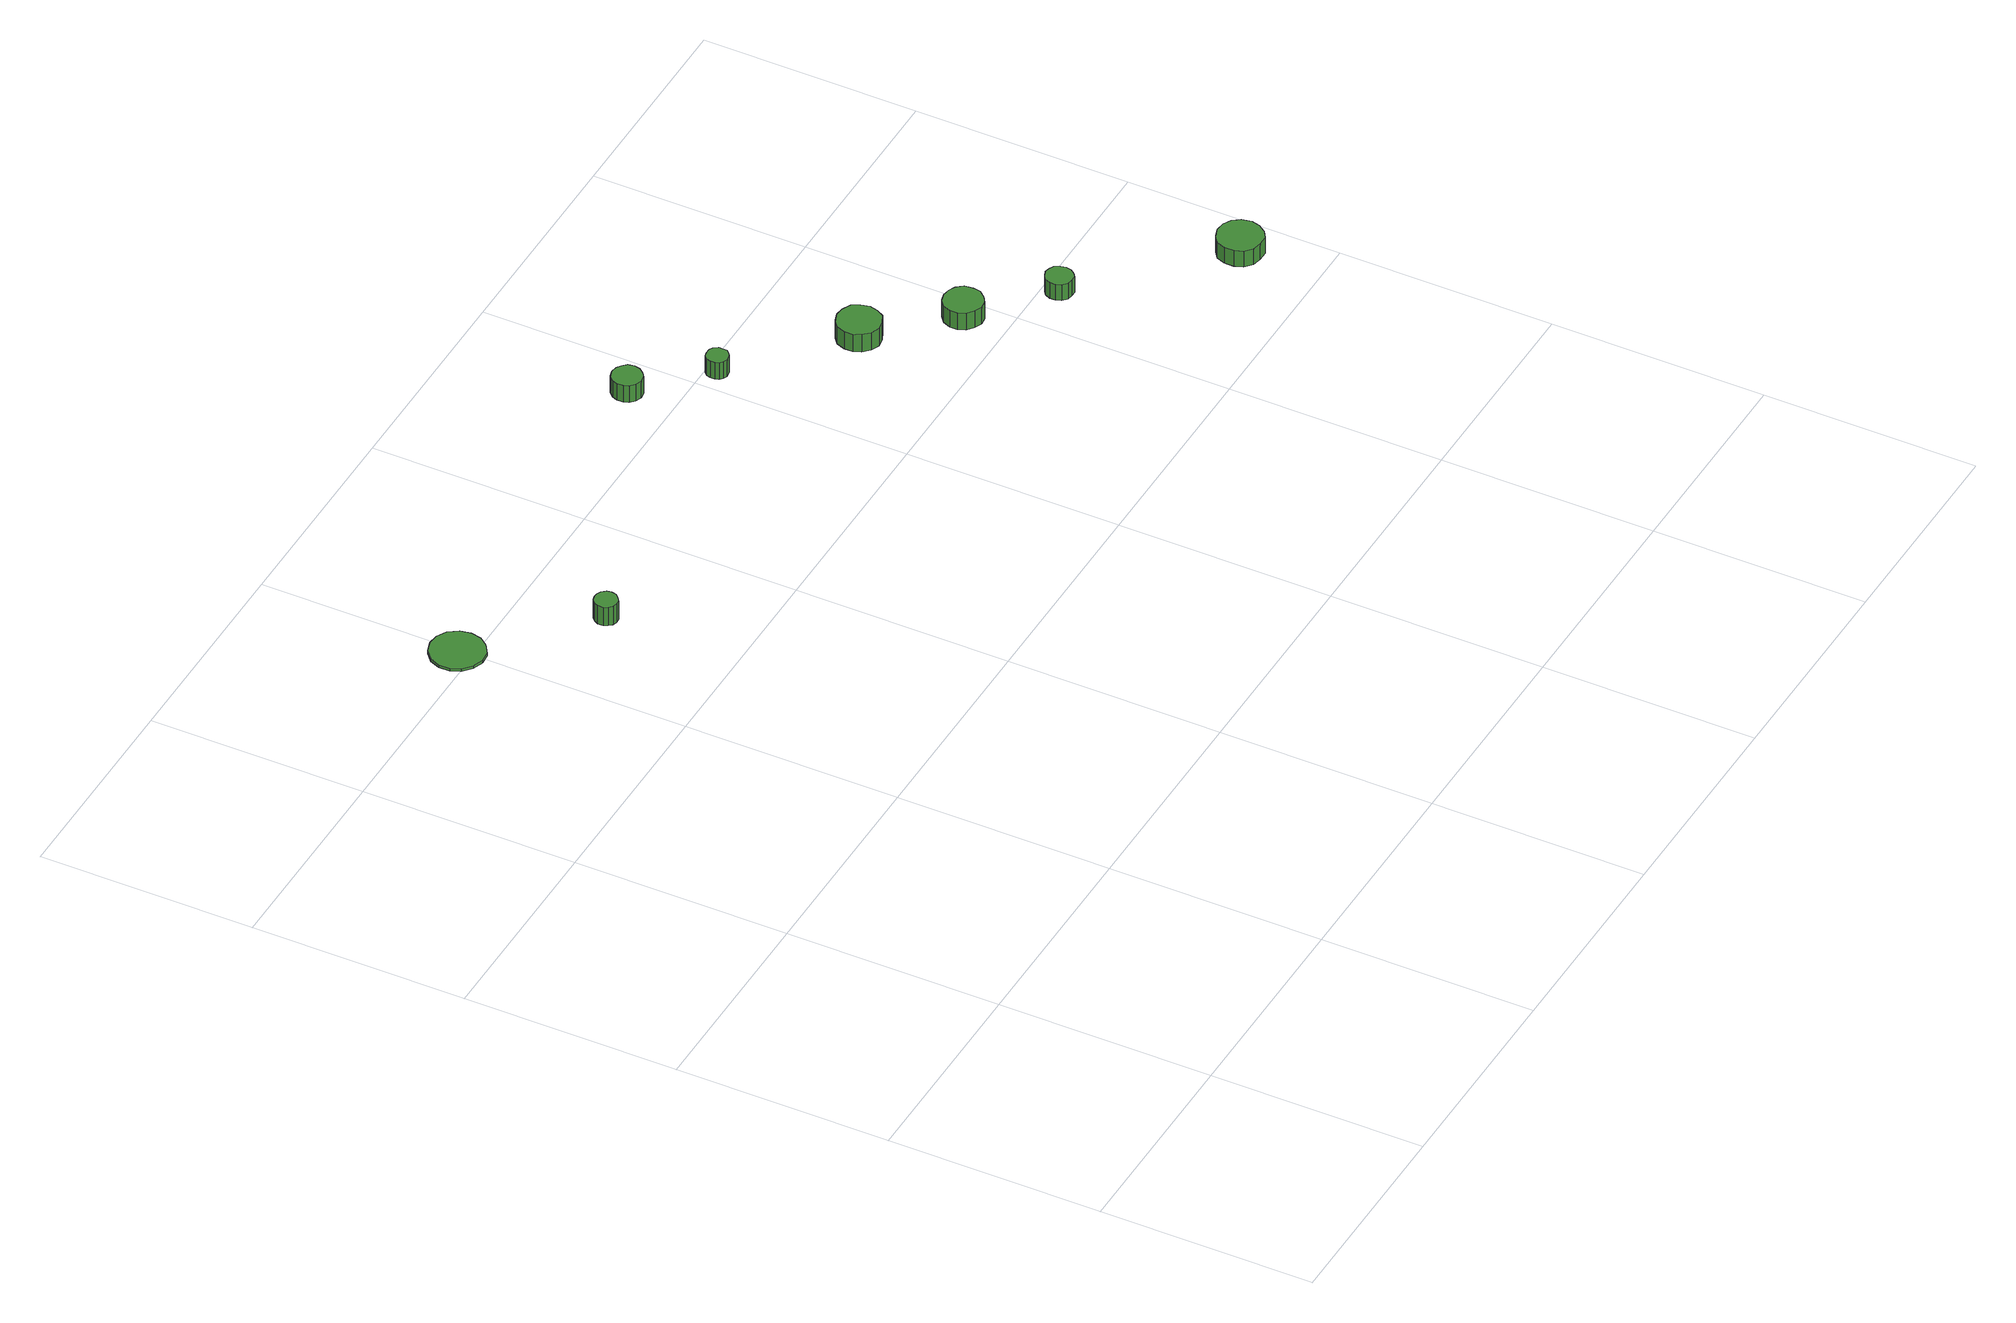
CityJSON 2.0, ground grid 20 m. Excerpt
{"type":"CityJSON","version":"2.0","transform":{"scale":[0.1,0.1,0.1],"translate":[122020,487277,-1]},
"CityObjects":{
"tree1":{"type":"SolitaryVegetationObject","attributes":{"function":"something"}},
"tree2":{"type":"SolitaryVegetationObject","attributes":{"function":"something"}},
"tree3":{"type":"SolitaryVegetationObject","attributes":{"function":"something"},"geometry":[{"type":"MultiSurface","lod":"1","boundaries":[[[0,1,2,3,4,5,6,7,8,9,10,11,12,13,14]],[[15,16,17,18,19,20,21,22,23,24,25,26,27,28,29]],[[0,29,28,1]],[[1,28,27,2]],[[2,27,26,3]],[[3,26,25,4]],[[4,25,24,5]],[[5,24,23,6]],[[6,23,22,7]],[[7,22,21,8]],[[8,21,20,9]],[[9,20,19,10]],[[10,19,18,11]],[[11,18,17,12]],[[12,17,16,13]],[[13,16,15,14]],[[14,15,29,0]]]}]},
"tree4":{"type":"SolitaryVegetationObject","attributes":{"function":"something"},"geometry":[{"type":"MultiSurface","lod":"1","boundaries":[[[30,31,32,33,34,35,36,37,38,39,40,41,42,43,44]],[[45,46,47,48,49,50,51,52,53,54,55,56,57,58,59]],[[30,59,58,31]],[[31,58,57,32]],[[32,57,56,33]],[[33,56,55,34]],[[34,55,54,35]],[[35,54,53,36]],[[36,53,52,37]],[[37,52,51,38]],[[38,51,50,39]],[[39,50,49,40]],[[40,49,48,41]],[[41,48,47,42]],[[42,47,46,43]],[[43,46,45,44]],[[44,45,59,30]]]}]},
"tree5":{"type":"SolitaryVegetationObject","attributes":{"function":"something"}},
"tree6":{"type":"SolitaryVegetationObject","attributes":{"function":"something"},"geometry":[{"type":"MultiSurface","lod":"1","boundaries":[[[60,61,62,63,64,65,66,67,68,69,70,71,72,73,74]],[[75,76,77,78,79,80,81,82,83,84,85,86,87,88,89]],[[60,89,88,61]],[[61,88,87,62]],[[62,87,86,63]],[[63,86,85,64]],[[64,85,84,65]],[[65,84,83,66]],[[66,83,82,67]],[[67,82,81,68]],[[68,81,80,69]],[[69,80,79,70]],[[70,79,78,71]],[[71,78,77,72]],[[72,77,76,73]],[[73,76,75,74]],[[74,75,89,60]]]}]},
"tree7":{"type":"SolitaryVegetationObject","attributes":{"function":"something"},"geometry":[{"type":"MultiSurface","lod":"1","boundaries":[[[90,91,92,93,94,95,96,97,98,99,100,101,102,103,104]],[[105,106,107,108,109,110,111,112,113,114,115,116,117,118,119]],[[90,119,118,91]],[[91,118,117,92]],[[92,117,116,93]],[[93,116,115,94]],[[94,115,114,95]],[[95,114,113,96]],[[96,113,112,97]],[[97,112,111,98]],[[98,111,110,99]],[[99,110,109,100]],[[100,109,108,101]],[[101,108,107,102]],[[102,107,106,103]],[[103,106,105,104]],[[104,105,119,90]]]}]},
"tree8":{"type":"SolitaryVegetationObject","attributes":{"function":"something"},"geometry":[{"type":"MultiSurface","lod":"1","boundaries":[[[120,121,122,123,124,125,126,127,128,129,130,131,132,133,134]],[[135,136,137,138,139,140,141,142,143,144,145,146,147,148,149]],[[120,149,148,121]],[[121,148,147,122]],[[122,147,146,123]],[[123,146,145,124]],[[124,145,144,125]],[[125,144,143,126]],[[126,143,142,127]],[[127,142,141,128]],[[128,141,140,129]],[[129,140,139,130]],[[130,139,138,131]],[[131,138,137,132]],[[132,137,136,133]],[[133,136,135,134]],[[134,135,149,120]]]}]},
"tree9":{"type":"SolitaryVegetationObject","attributes":{"function":"something"}},
"tree10":{"type":"SolitaryVegetationObject","attributes":{"function":"something"},"geometry":[{"type":"MultiSurface","lod":"1","boundaries":[[[150,151,152,153,154,155,156,157,158,159,160,161,162,163,164]],[[165,166,167,168,169,170,171,172,173,174,175,176,177,178,179]],[[150,179,178,151]],[[151,178,177,152]],[[152,177,176,153]],[[153,176,175,154]],[[154,175,174,155]],[[155,174,173,156]],[[156,173,172,157]],[[157,172,171,158]],[[158,171,170,159]],[[159,170,169,160]],[[160,169,168,161]],[[161,168,167,162]],[[162,167,166,163]],[[163,166,165,164]],[[164,165,179,150]]]}]},
"tree11":{"type":"SolitaryVegetationObject","attributes":{"function":"something"},"geometry":[{"type":"MultiSurface","lod":"1","boundaries":[[[180,181,182,183,184,185,186,187,188,189,190,191,192,193,194]],[[195,196,197,198,199,200,201,202,203,204,205,206,207,208,209]],[[180,209,208,181]],[[181,208,207,182]],[[182,207,206,183]],[[183,206,205,184]],[[184,205,204,185]],[[185,204,203,186]],[[186,203,202,187]],[[187,202,201,188]],[[188,201,200,189]],[[189,200,199,190]],[[190,199,198,191]],[[191,198,197,192]],[[192,197,196,193]],[[193,196,195,194]],[[194,195,209,180]]]}]},
"tree12":{"type":"SolitaryVegetationObject","attributes":{"function":"something"},"geometry":[{"type":"MultiSurface","lod":"1","boundaries":[[[210,211,212,213,214,215,216,217,218,219,220,221,222,223,224]],[[225,226,227,228,229,230,231,232,233,234,235,236,237,238,239]],[[210,239,238,211]],[[211,238,237,212]],[[212,237,236,213]],[[213,236,235,214]],[[214,235,234,215]],[[215,234,233,216]],[[216,233,232,217]],[[217,232,231,218]],[[218,231,230,219]],[[219,230,229,220]],[[220,229,228,221]],[[221,228,227,222]],[[222,227,226,223]],[[223,226,225,224]],[[224,225,239,210]]]}]}
},
"vertices":[
[221,813,12],[219,823,12],[213,832,12],[204,837,12],[194,838,12],[184,835,12],[176,828,12],[172,818,12],[172,808,12],[176,799,12],[184,792,12],[194,788,12],[204,789,12],[213,795,12],[219,803,12],[219,803,9],[213,795,9],[204,789,9],[194,788,9],[184,792,9],[176,799,9],[172,808,9],[172,818,9],[176,828,9],[184,835,9],[194,838,9],[204,837,9],[213,832,9],[219,823,9],[221,813,9],
[306,725,28],[305,729,28],[302,733,28],[298,735,28],[294,735,28],[290,734,28],[287,731,28],[285,727,28],[285,722,28],[287,718,28],[290,715,28],[294,714,28],[298,714,28],[302,717,28],[305,720,28],[305,720,8],[302,717,8],[298,714,8],[294,714,8],[290,715,8],[287,718,8],[285,722,8],[285,727,8],[287,731,8],[290,734,8],[294,735,8],[298,735,8],[302,733,8],[305,729,8],[306,725,8],
[578,845,26],[577,851,26],[573,855,26],[569,858,26],[563,859,26],[557,857,26],[553,853,26],[551,848,26],[551,842,26],[553,837,26],[557,833,26],[563,831,26],[569,832,26],[573,835,26],[577,840,26],[577,840,8],[573,835,8],[569,832,8],[563,831,8],[557,833,8],[553,837,8],[551,842,8],[551,848,8],[553,853,8],[557,857,8],[563,859,8],[569,858,8],[573,855,8],[577,851,8],[578,845,8],
[632,790,26],[632,794,26],[629,798,26],[626,800,26],[621,800,26],[617,799,26],[614,796,26],[613,792,26],[613,788,26],[614,784,26],[617,782,26],[621,780,26],[626,781,26],[629,783,26],[632,786,26],[632,786,8],[629,783,8],[626,781,8],[621,780,8],[617,782,8],[614,784,8],[613,788,8],[613,792,8],[614,796,8],[617,799,8],[621,800,8],[626,800,8],[629,798,8],[632,794,8],[632,790,8],
[737,706,27],[735,714,27],[731,721,27],[723,725,27],[715,726,27],[707,723,27],[701,718,27],[698,710,27],[698,702,27],[701,695,27],[707,689,27],[715,686,27],[723,687,27],[731,691,27],[735,698,27],[735,698,8],[731,691,8],[723,687,8],[715,686,8],[707,689,8],[701,695,8],[698,702,8],[698,710,8],[701,718,8],[707,723,8],[715,726,8],[723,725,8],[731,721,8],[735,714,8],[737,706,8],
[799,641,26],[798,649,26],[793,655,26],[787,658,26],[780,659,26],[773,657,26],[767,652,26],[764,645,26],[764,638,26],[767,631,26],[773,626,26],[780,623,26],[787,624,26],[793,628,26],[798,634,26],[798,634,8],[793,628,8],[787,624,8],[780,623,8],[773,626,8],[767,631,8],[764,638,8],[764,645,8],[767,652,8],[773,657,8],[780,659,8],[787,658,8],[793,655,8],[798,649,8],[799,641,8],
[860,585,25],[859,590,25],[856,595,25],[852,597,25],[847,598,25],[842,596,25],[838,593,25],[836,588,25],[836,583,25],[838,578,25],[842,574,25],[847,573,25],[852,573,25],[856,576,25],[859,580,25],[859,580,8],[856,576,8],[852,573,8],[847,573,8],[842,574,8],[838,578,8],[836,583,8],[836,588,8],[838,593,8],[842,596,8],[847,598,8],[852,597,8],[856,595,8],[859,590,8],[860,585,8],
[985,475,25],[983,484,25],[978,491,25],[971,495,25],[962,496,25],[954,493,25],[947,488,25],[944,480,25],[944,471,25],[947,463,25],[954,457,25],[962,455,25],[971,455,25],[978,460,25],[983,467,25],[983,467,8],[978,460,8],[971,455,8],[962,455,8],[954,457,8],[947,463,8],[944,471,8],[944,480,8],[947,488,8],[954,493,8],[962,496,8],[971,495,8],[978,491,8],[983,484,8],[985,475,8]
]}
